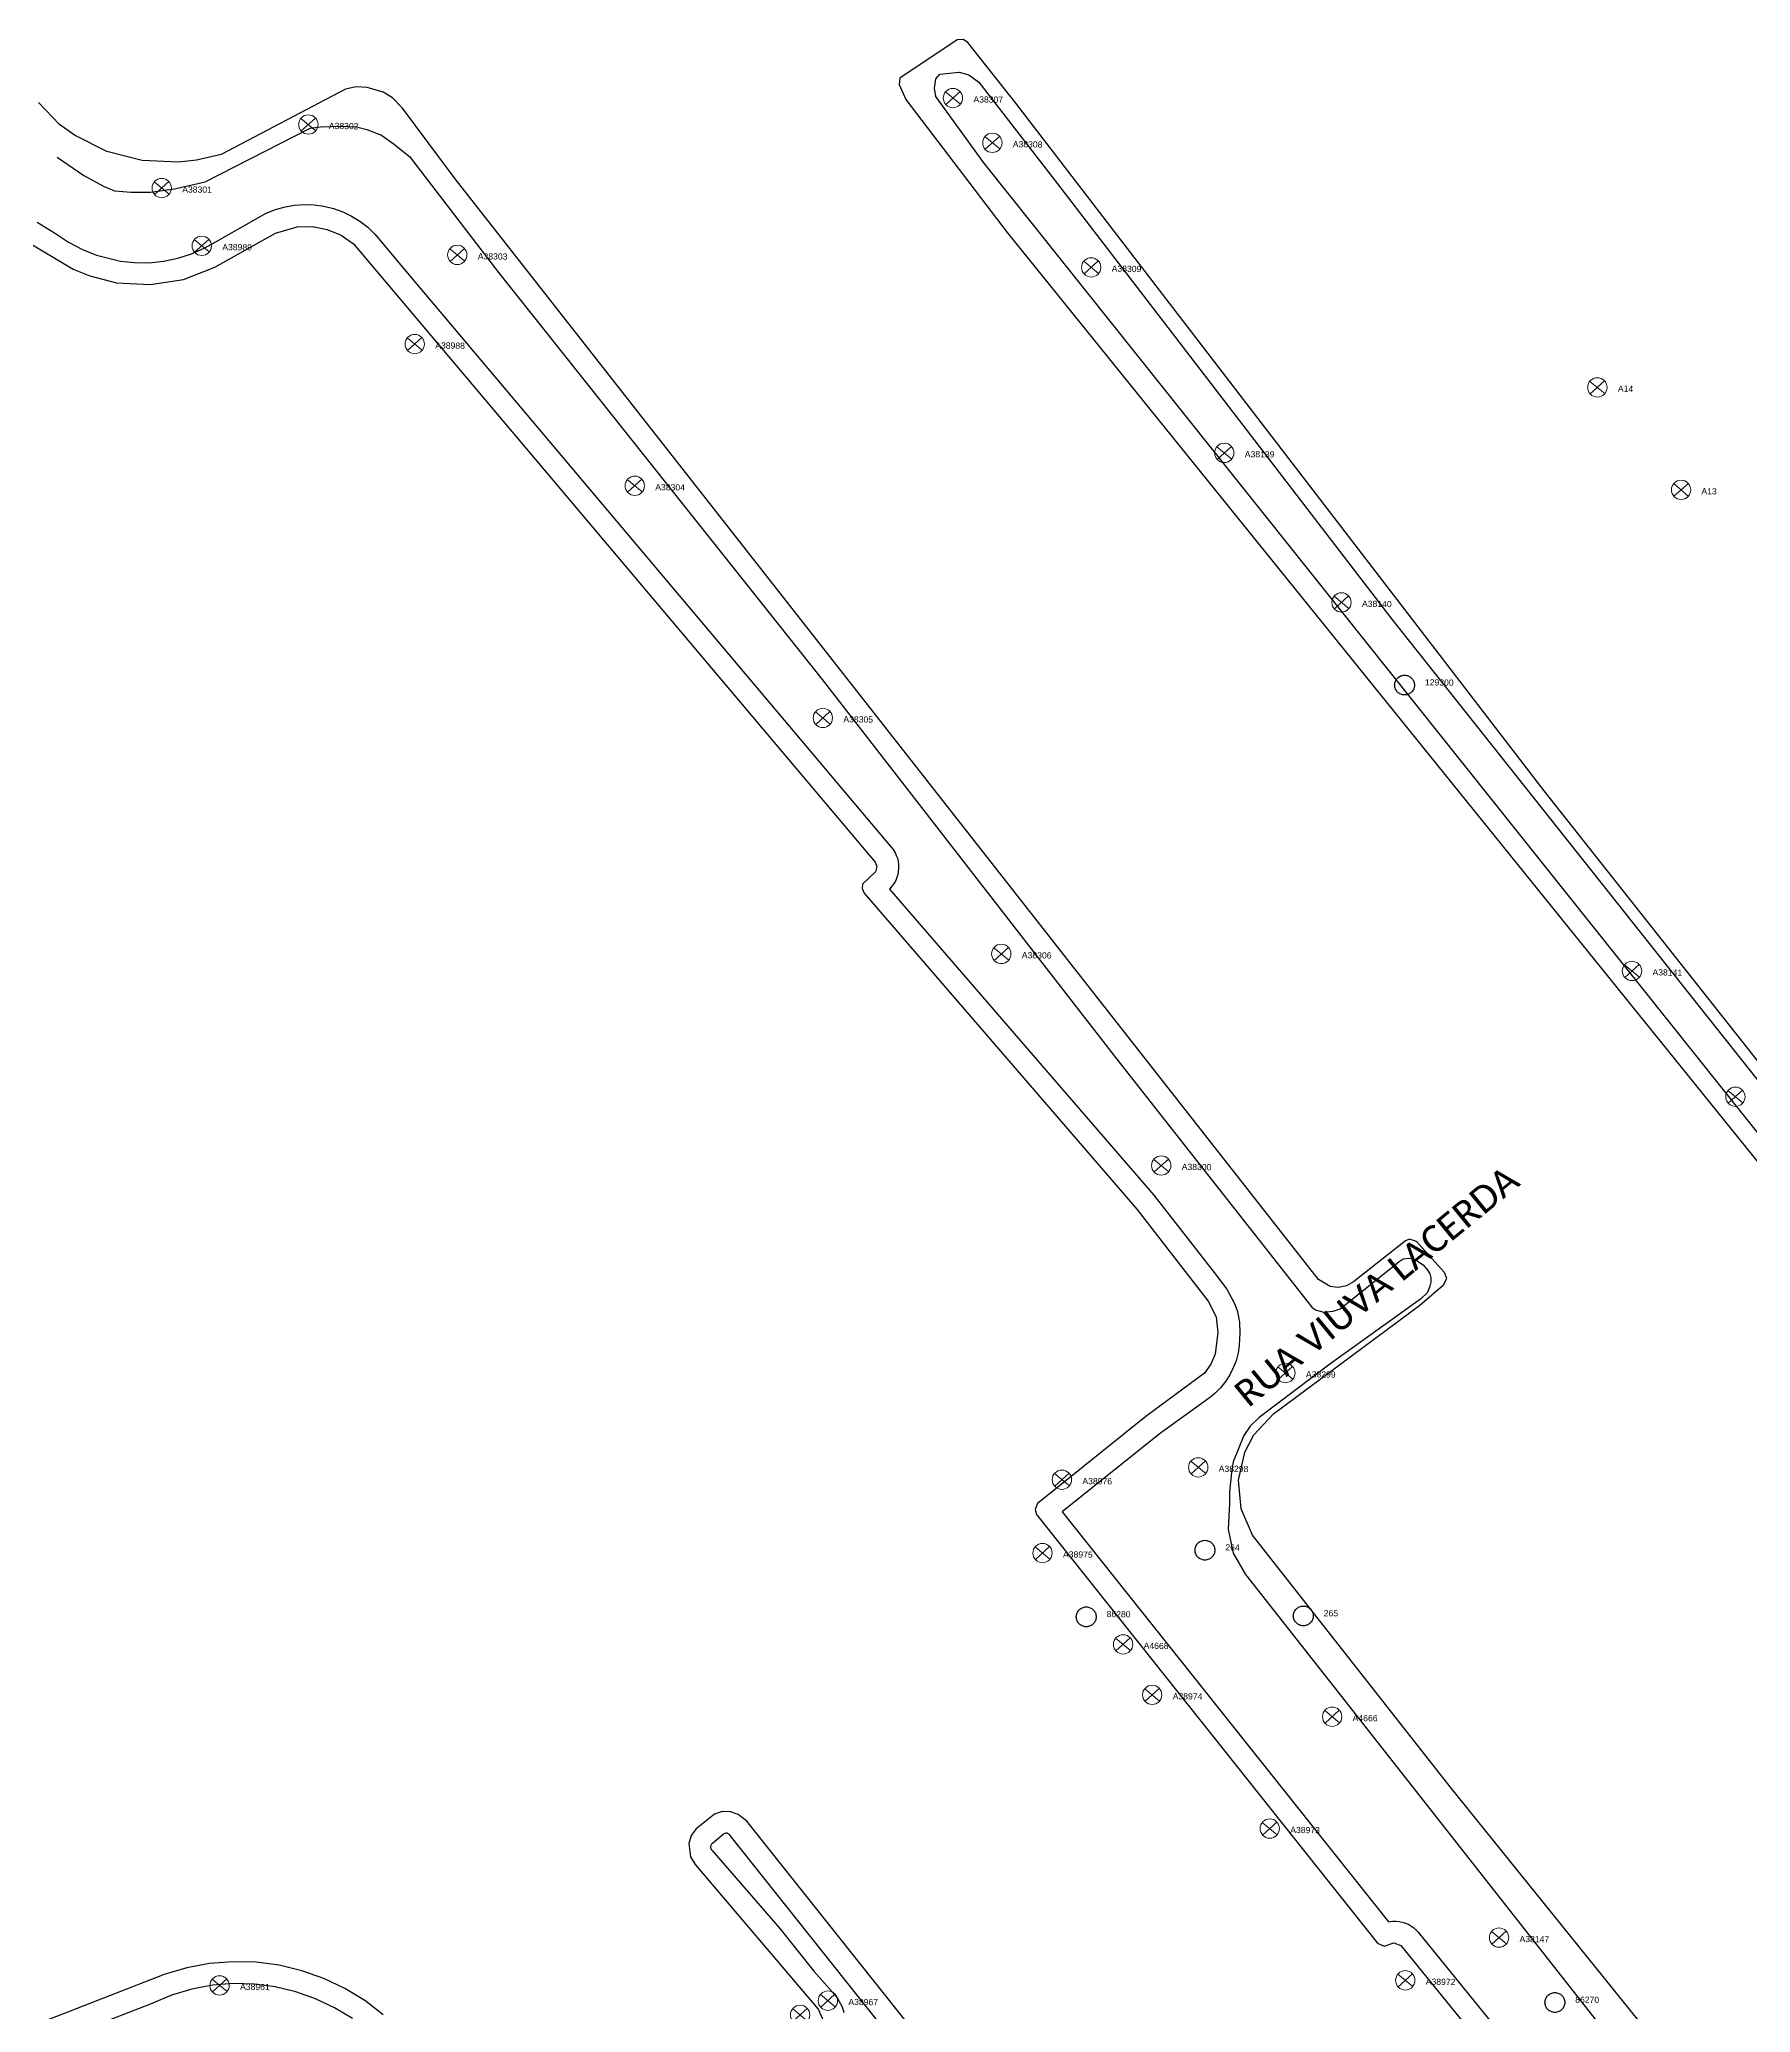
# Model space of a CAD drawing. Header units: millimetres. Extents: x 676447 to 689606, y 7455628 to 7463967.
# Drawn here: x 684409.2 to 684603.6, y 7460270.5 to 7460494.6 of the extents above; entities that cross this region are included whole.
import ezdxf

# ---------------------------------------------------------------- set-up
doc = ezdxf.new("R2010")
doc.units = ezdxf.units.MM
doc.header["$LTSCALE"] = 0.1
doc.header["$MEASUREMENT"] = 0
doc.linetypes.add('PHANTOM2', pattern=[1.25, 0.625, -0.125, 0.125, -0.125, 0.125, -0.125])
doc.layers.add('10.4-Postes', color=1, linetype='Continuous', lineweight=0)
for name, color, linetype in [('Caixas Subterrâneas', 5, 'Continuous'), ('LEGENDAS_INFRAESTRUTURAS', 7, 'Continuous'), ('MUB_MEIOFIO', 7, 'Continuous'), ('MUB_QUADRAS', 7, 'Continuous'), ('MUB_SEGMENTO', 7, 'Continuous'), ('NOS_DE_INFRAESTRUTURA', 7, 'Continuous')]:
    doc.layers.add(name, color=color, linetype=linetype)
doc.styles.add('Legend', font='calibri.ttf')
doc.styles.get("Standard").update_dxf_attribs({"font": 'arial.ttf'})

# ---------------------------------------------------------------- blocks, each defined once
blk = doc.blocks.new('PTPT')
at = {"layer": '10.4-Postes', "color": 1, "linetype": 'PHANTOM2'}
for points in [[(-0.0000079, 0.0000104), (0.0000075, -0.000002)], [(0.000007, 0.0000109), (-0.0000074, -0.0000025)]]:
    blk.add_lwpolyline(points, dxfattribs=at)
at = {"layer": '10.4-Postes', "color": 1}
blk.add_circle((-0.0000002, 0.0000042), 0.00000987, dxfattribs=at)
blk = doc.blocks.new('MHMZ')
at = {"linetype": 'PHANTOM2'}
blk.add_circle((0, 0), 0.0000101, dxfattribs=at)

msp = doc.modelspace()

# ---------------------------------------------------------------- linework, layer by layer
at = {"layer": 'MUB_MEIOFIO', "color": 253, "linetype": 'Continuous'}
for points in [[(684720.35, 7460222.51), (684679.78, 7460275.29), (684634.79, 7460332.39), (684516.5, 7460480.58), (684511.07, 7460488.11), (684510.9, 7460489.07), (684511.07, 7460490.13), (684511.51, 7460490.65), (684512.22, 7460490.74), (684513.7, 7460490.87), (684514.82, 7460490.57), (684515.93, 7460489.73), (684524.51, 7460478.67), (684562.98, 7460428.59), (684726.68, 7460222.38)], [(684411.24, 7460481.23), (684414.27, 7460479.15), (684416.49, 7460477.93), (684417.75, 7460477.39), (684419.64, 7460477.26), (684421.82, 7460477.26), (684424.55, 7460477.64), (684428.03, 7460478.4), (684439.96, 7460484.53), (684441.13, 7460484.65), (684443.48, 7460484.74), (684445.25, 7460484.65), (684446.42, 7460484.36), (684448.06, 7460483.73), (684449.4, 7460482.76), (684451.24, 7460481.3), (684461.37, 7460468.11), (684498.15, 7460421.9), (684531.48, 7460378.96), (684553.77, 7460350.6), (684554.19, 7460350.3), (684555.12, 7460350.03), (684556.19, 7460350.14), (684557.01, 7460350.39), (684563.7, 7460355.76), (684564.18, 7460356.06), (684564.8, 7460356.15), (684565.14, 7460356.13), (684565.52, 7460355.99), (684565.91, 7460355.74), (684566.43, 7460355.38), (684566.96, 7460354.76), (684567.21, 7460354.38), (684567.3, 7460353.9), (684567.32, 7460353.42), (684567.21, 7460352.99), (684566.91, 7460352.24), (684566.12, 7460351.49), (684555.83, 7460344.12), (684547.8, 7460338.04), (684546.78, 7460337.07), (684546.06, 7460336.01), (684544.84, 7460333.02), (684544.65, 7460331.79), (684544.42, 7460329.6), (684544.42, 7460328.27), (684544.29, 7460325.38), (684544.84, 7460322.64), (684546.26, 7460320.21), (684555.75, 7460308.14), (684595.39, 7460257.7)], [(684408.96, 7460473.83), (684410.92, 7460472.64), (684412.53, 7460471.55), (684414.09, 7460470.74), (684415.7, 7460470.1), (684418.41, 7460469.41), (684420.01, 7460469.24), (684421.67, 7460469.23), (684423.31, 7460469.4), (684424.92, 7460469.74), (684426.49, 7460470.25), (684428.02, 7460470.93), (684429.17, 7460471.56), (684434.1, 7460474.38), (684434.99, 7460474.85), (684436.03, 7460475.28), (684437.12, 7460475.58), (684438.2, 7460475.78), (684439.33, 7460475.85), (684440.42, 7460475.82), (684441.53, 7460475.67), (684442.64, 7460475.4), (684443.68, 7460475.02), (684444.68, 7460474.52), (684445.63, 7460473.94), (684446.51, 7460473.25), (684447.33, 7460472.48), (684447.95, 7460471.72), (684450.67, 7460468.49), (684505.99, 7460402.83), (684506.22, 7460402.57), (684506.48, 7460402.11), (684506.56, 7460401.91), (684506.7, 7460401.59), (684506.77, 7460401.21), (684506.83, 7460400.89), (684506.83, 7460400.41), (684506.8, 7460400.06), (684506.73, 7460399.73), (684506.64, 7460399.41), (684506.5, 7460399.06), (684506.32, 7460398.75), (684506.11, 7460398.44), (684505.83, 7460398.11), (684505.8, 7460398.08), (684535.82, 7460363.31), (684542.7, 7460354.51), (684544.11, 7460352.62), (684544.99, 7460351), (684545.29, 7460350.2), (684545.41, 7460349.69), (684545.58, 7460348.89), (684545.6, 7460347.64), (684545.56, 7460346.98), (684545.52, 7460346.25), (684545.4, 7460345.38), (684545.17, 7460344.5), (684544.86, 7460343.68), (684544.46, 7460342.89), (684543.98, 7460342.14), (684543.43, 7460341.46), (684542.81, 7460340.82), (684542.15, 7460340.28), (684536.42, 7460336.17), (684525.41, 7460327.32), (684562.49, 7460280.78), (684562.67, 7460280.81), (684563, 7460280.84), (684563.33, 7460280.84), (684563.69, 7460280.81), (684564.03, 7460280.74), (684564.35, 7460280.65), (684564.79, 7460280.47), (684565.15, 7460280.23), (684565.36, 7460280.07), (684565.64, 7460279.83), (684565.85, 7460279.59), (684591.85, 7460247.61)], [(684524.52, 7460244.3), (684487.7, 7460290.57), (684487.6, 7460290.67), (684487.58, 7460290.7), (684487.55, 7460290.72), (684487.46, 7460290.77), (684487.42, 7460290.79), (684487.37, 7460290.81), (684487.34, 7460290.82), (684487.26, 7460290.82), (684487.19, 7460290.82), (684487.13, 7460290.81), (684487.06, 7460290.79), (684487.01, 7460290.77), (684486.94, 7460290.73), (684486.88, 7460290.68), (684485.69, 7460289.68), (684485.62, 7460289.62), (684485.58, 7460289.58), (684485.53, 7460289.51), (684485.51, 7460289.48), (684485.5, 7460289.45), (684485.48, 7460289.38), (684485.47, 7460289.32), (684485.47, 7460289.28), (684485.47, 7460289.21), (684485.47, 7460289.13), (684485.48, 7460289.13), (684485.49, 7460289.08), (684485.53, 7460289.01), (684485.55, 7460288.97), (684485.64, 7460288.85), (684493.33, 7460280), (684497.2, 7460275.17), (684499.32, 7460272.77), (684499.72, 7460272.28), (684500.08, 7460271.71), (684500.4, 7460271.09), (684500.62, 7460270.45)], [(684444.77, 7460269.77), (684442.74, 7460271.01), (684440.59, 7460272.03), (684438.33, 7460272.83), (684436, 7460273.39), (684433.64, 7460273.69), (684431.25, 7460273.75), (684428.87, 7460273.56), (684426.52, 7460273.11), (684424.23, 7460272.44), (684421.89, 7460271.46), (684411.57, 7460267.45)]]:
    msp.add_lwpolyline(points, dxfattribs=at)
at = {"layer": 'MUB_MEIOFIO', "linetype": 'Continuous'}
for points in [[(684720.35, 7460222.51), (684679.78, 7460275.29), (684634.79, 7460332.39), (684516.5, 7460480.58), (684511.07, 7460488.11), (684510.9, 7460489.07), (684511.07, 7460490.13), (684511.51, 7460490.65), (684512.22, 7460490.74), (684513.7, 7460490.87), (684514.82, 7460490.57), (684515.93, 7460489.73), (684524.51, 7460478.67), (684562.98, 7460428.59), (684726.68, 7460222.38)], [(684411.24, 7460481.23), (684414.27, 7460479.15), (684416.49, 7460477.93), (684417.75, 7460477.39), (684419.64, 7460477.26), (684421.82, 7460477.26), (684424.55, 7460477.64), (684428.03, 7460478.4), (684439.96, 7460484.53), (684441.13, 7460484.65), (684443.48, 7460484.74), (684445.25, 7460484.65), (684446.42, 7460484.36), (684448.06, 7460483.73), (684449.4, 7460482.76), (684451.24, 7460481.3), (684461.37, 7460468.11), (684498.15, 7460421.9), (684531.48, 7460378.96), (684553.77, 7460350.6), (684554.19, 7460350.3), (684555.12, 7460350.03), (684556.19, 7460350.14), (684557.01, 7460350.39), (684563.7, 7460355.76), (684564.18, 7460356.06), (684564.8, 7460356.15), (684565.14, 7460356.13), (684565.52, 7460355.99), (684565.91, 7460355.74), (684566.43, 7460355.38), (684566.96, 7460354.76), (684567.21, 7460354.38), (684567.3, 7460353.9), (684567.32, 7460353.42), (684567.21, 7460352.99), (684566.91, 7460352.24), (684566.12, 7460351.49), (684555.83, 7460344.12), (684547.8, 7460338.04), (684546.78, 7460337.07), (684546.06, 7460336.01), (684544.84, 7460333.02), (684544.65, 7460331.79), (684544.42, 7460329.6), (684544.42, 7460328.27), (684544.29, 7460325.38), (684544.84, 7460322.64), (684546.26, 7460320.21), (684555.75, 7460308.14), (684595.39, 7460257.7)], [(684408.96, 7460473.83), (684410.92, 7460472.64), (684412.53, 7460471.55), (684414.09, 7460470.74), (684415.7, 7460470.1), (684418.41, 7460469.41), (684420.01, 7460469.24), (684421.67, 7460469.23), (684423.31, 7460469.4), (684424.92, 7460469.74), (684426.49, 7460470.25), (684428.02, 7460470.93), (684429.17, 7460471.56), (684434.1, 7460474.38), (684434.99, 7460474.85), (684436.03, 7460475.28), (684437.12, 7460475.58), (684438.2, 7460475.78), (684439.33, 7460475.85), (684440.42, 7460475.82), (684441.53, 7460475.67), (684442.64, 7460475.4), (684443.68, 7460475.02), (684444.68, 7460474.52), (684445.63, 7460473.94), (684446.51, 7460473.25), (684447.33, 7460472.48), (684447.95, 7460471.72), (684450.67, 7460468.49), (684505.99, 7460402.83), (684506.22, 7460402.57), (684506.48, 7460402.11), (684506.56, 7460401.91), (684506.7, 7460401.59), (684506.77, 7460401.21), (684506.83, 7460400.89), (684506.83, 7460400.41), (684506.8, 7460400.06), (684506.73, 7460399.73), (684506.64, 7460399.41), (684506.5, 7460399.06), (684506.32, 7460398.75), (684506.11, 7460398.44), (684505.83, 7460398.11), (684505.8, 7460398.08), (684535.82, 7460363.31), (684542.7, 7460354.51), (684544.11, 7460352.62), (684544.99, 7460351), (684545.29, 7460350.2), (684545.41, 7460349.69), (684545.58, 7460348.89), (684545.6, 7460347.64), (684545.56, 7460346.98), (684545.52, 7460346.25), (684545.4, 7460345.38), (684545.17, 7460344.5), (684544.86, 7460343.68), (684544.46, 7460342.89), (684543.98, 7460342.14), (684543.43, 7460341.46), (684542.81, 7460340.82), (684542.15, 7460340.28), (684536.42, 7460336.17), (684525.41, 7460327.32), (684562.49, 7460280.78), (684562.67, 7460280.81), (684563, 7460280.84), (684563.33, 7460280.84), (684563.69, 7460280.81), (684564.03, 7460280.74), (684564.35, 7460280.65), (684564.79, 7460280.47), (684565.15, 7460280.23), (684565.36, 7460280.07), (684565.64, 7460279.83), (684565.85, 7460279.59), (684591.85, 7460247.61)], [(684524.52, 7460244.3), (684487.7, 7460290.57), (684487.6, 7460290.67), (684487.58, 7460290.7), (684487.55, 7460290.72), (684487.46, 7460290.77), (684487.42, 7460290.79), (684487.37, 7460290.81), (684487.34, 7460290.82), (684487.26, 7460290.82), (684487.19, 7460290.82), (684487.13, 7460290.81), (684487.06, 7460290.79), (684487.01, 7460290.77), (684486.94, 7460290.73), (684486.88, 7460290.68), (684485.69, 7460289.68), (684485.62, 7460289.62), (684485.58, 7460289.58), (684485.53, 7460289.51), (684485.51, 7460289.48), (684485.5, 7460289.45), (684485.48, 7460289.38), (684485.47, 7460289.32), (684485.47, 7460289.28), (684485.47, 7460289.21), (684485.47, 7460289.13), (684485.48, 7460289.13), (684485.49, 7460289.08), (684485.53, 7460289.01), (684485.55, 7460288.97), (684485.64, 7460288.85), (684493.33, 7460280), (684497.2, 7460275.17), (684499.32, 7460272.77), (684499.72, 7460272.28), (684500.08, 7460271.71), (684500.4, 7460271.09), (684500.62, 7460270.45)], [(684444.77, 7460269.77), (684442.74, 7460271.01), (684440.59, 7460272.03), (684438.33, 7460272.83), (684436, 7460273.39), (684433.64, 7460273.69), (684431.25, 7460273.75), (684428.87, 7460273.56), (684426.52, 7460273.11), (684424.23, 7460272.44), (684421.89, 7460271.46), (684411.57, 7460267.45)]]:
    msp.add_lwpolyline(points, dxfattribs=at)
at = {"layer": 'MUB_QUADRAS', "linetype": 'Continuous'}
for points in [[(684717.7, 7460237.68), (684661.17, 7460306.86), (684580.19, 7460409.24), (684520.16, 7460487.36), (684514.69, 7460494.24), (684514.18, 7460494.59), (684513.47, 7460494.53), (684506.97, 7460490.18), (684506.9, 7460489.47), (684507.67, 7460487.77), (684519.16, 7460472.68), (684638.17, 7460325.33), (684659.04, 7460298.85), (684716.31, 7460224.14)], [(684600.7, 7460257.41), (684569.51, 7460296.11), (684547.06, 7460324.67), (684545.76, 7460327.68), (684545.46, 7460330.94), (684546.18, 7460334.13), (684547.19, 7460336.07), (684549.41, 7460338.48), (684566.06, 7460350.83), (684568.75, 7460353.12), (684569.11, 7460353.86), (684568.87, 7460354.53), (684565.68, 7460358.05), (684564.9, 7460358.3), (684564.42, 7460358.11), (684558.53, 7460353.46), (684557.71, 7460353), (684556.79, 7460352.82), (684555.86, 7460352.93), (684554.53, 7460353.73), (684456.43, 7460478.74), (684450.48, 7460486.78), (684449.33, 7460487.95), (684448.26, 7460488.61), (684446.46, 7460489.15), (684445.21, 7460489.19), (684443.98, 7460488.96), (684429.85, 7460481.54), (684427.06, 7460480.87), (684425, 7460480.64), (684420.88, 7460480.83), (684416.88, 7460481.87), (684413.18, 7460483.72), (684411.5, 7460484.93), (684409.09, 7460487.43)], [(684407.49, 7460471.82), (684413.05, 7460468.48), (684414.93, 7460467.73), (684417.97, 7460466.96), (684421.79, 7460466.75), (684425.56, 7460467.34), (684429.13, 7460468.71), (684436.05, 7460472.6), (684438.51, 7460473.31), (684440.22, 7460473.34), (684441.91, 7460473.02), (684443.48, 7460472.35), (684444.89, 7460471.37), (684504.18, 7460401.13), (684504.35, 7460400.64), (684504.2, 7460400.04), (684502.74, 7460398.65), (684502.68, 7460398.14), (684502.91, 7460397.63), (684533.9, 7460361.73), (684542.01, 7460351.28), (684542.91, 7460349.49), (684543.12, 7460347.7), (684542.8, 7460345.26), (684542.3, 7460344.12), (684541.57, 7460343.1), (684534.92, 7460338.15), (684522.63, 7460328.27), (684522.33, 7460327.61), (684522.49, 7460327.02), (684561.26, 7460278.33), (684562, 7460277.99), (684563.12, 7460278.36), (684563.88, 7460278.07), (684589.91, 7460246.07)], [(684640.07, 7460103.08), (684489.59, 7460292.18), (684488.62, 7460292.97), (684487.73, 7460293.27), (684486.79, 7460293.28), (684485.9, 7460292.99), (684483.82, 7460291.34), (684483.28, 7460290.57), (684483.01, 7460289.68), (684483.2, 7460288.13), (684483.71, 7460287.29), (684497.7, 7460270.83), (684498.36, 7460269.31)], [(684448.28, 7460270.21), (684446.18, 7460271.82), (684443.92, 7460273.2), (684441.53, 7460274.33), (684439.03, 7460275.21), (684436.45, 7460275.83), (684433.83, 7460276.17), (684431.18, 7460276.23), (684428.54, 7460276.02), (684425.94, 7460275.53), (684423.4, 7460274.78), (684409.61, 7460269.42)]]:
    msp.add_lwpolyline(points, dxfattribs=at)

# ---------------------------------------------------------------- block references
at = {"layer": 'Caixas Subterrâneas', "color": 40}
for p, xscale, yscale, zscale, rotation in [((684564.32, 7460421.25), 111319.4907932735, 111319.4907932735, 111319.4907932735, 359.2977614793315), ((684541.64, 7460322.98), 111319.4907932736, 111319.4907932736, 111319.4907932736, 359.2978174655298), ((684528.15, 7460315.41), 111319.4907932736, 111319.4907932736, 111319.4907932736, 359.2978664253952), ((684552.82, 7460315.51), 111319.4907932735, 111319.4907932735, 111319.4907932735, 359.2977726748285), ((684581.4, 7460271.6), 111319.4907932736, 111319.4907932736, 111319.4907932736, 359.2976504688506)]:
    msp.add_blockref('MHMZ', p, dxfattribs=dict(at, xscale=xscale, yscale=yscale, zscale=zscale, rotation=rotation))
at = {"layer": 'NOS_DE_INFRAESTRUTURA', "color": 1}
for p, xscale, yscale, zscale, rotation in [((684513.02, 7460487.47), 111319.4907932735, 111319.4907932735, 111319.4907932735, 359.2979769295086), ((684439.78, 7460484.46), 111319.4907932735, 111319.4907932735, 111319.4907932735, 359.298254481945), ((684517.5, 7460482.38), 111319.4907932735, 111319.4907932735, 111319.4907932735, 359.2979583566276), ((684423.12, 7460477.24), 111319.4907932736, 111319.4907932736, 111319.4907932736, 359.2983156286342), ((684427.67, 7460470.68), 111319.4907932736, 111319.4907932736, 111319.4907932736, 359.2982963053678), ((684456.7, 7460469.65), 111319.4907932735, 111319.4907932735, 111319.4907932735, 359.2981856160856), ((684528.73, 7460468.23), 111319.4907932736, 111319.4907932736, 111319.4907932736, 359.2979112941945), ((684451.87, 7460459.52), 111319.4907932736, 111319.4907932736, 111319.4907932736, 359.2982008590503), ((684586.25, 7460454.6), 111319.4907932736, 111319.4907932736, 111319.4907932736, 0.2976883878290545), ((684543.85, 7460447.16), 111319.4907932736, 111319.4907932736, 111319.4907932736, 359.2978473071836), ((684476.87, 7460443.42), 111319.4907932736, 111319.4907932736, 111319.4907932736, 359.2981008248424), ((684595.74, 7460442.96), 111319.4907932736, 111319.4907932736, 111319.4907932736, 357.297648724138), ((684557.17, 7460430.17), 111319.4907932736, 111319.4907932736, 111319.4907932736, 359.297791427468), ((684498.24, 7460417.05), 111319.4907932736, 111319.4907932736, 111319.4907932736, 359.2980114626308), ((684518.52, 7460390.25), 111319.4907932736, 111319.4907932736, 111319.4907932736, 359.2979261042267), ((684590.18, 7460388.31), 111319.4907932735, 111319.4907932735, 111319.4907932735, 359.2976530051379), ((684601.93, 7460374.02), 111319.4907932736, 111319.4907932736, 111319.4907932736, 359.2976039460758), ((684536.69, 7460366.21), 111319.4907932736, 111319.4907932736, 111319.4907932736, 359.2978496086302), ((684550.8, 7460342.64), 111319.4907932736, 111319.4907932736, 111319.4907932736, 359.2977887076008), ((684525.4, 7460330.52), 111319.4907932735, 111319.4907932735, 111319.4907932735, 359.2978815556283), ((684540.89, 7460331.92), 111319.4907932735, 111319.4907932735, 111319.4907932735, 359.2978230730571), ((684523.2, 7460322.19), 111319.4907932736, 111319.4907932736, 111319.4907932736, 359.2978873449923), ((684532.36, 7460311.81), 111319.4907932736, 111319.4907932736, 111319.4907932736, 359.2978493281243), ((684535.66, 7460306.08), 111319.4907932736, 111319.4907932736, 111319.4907932736, 359.2978350289786), ((684556.11, 7460303.6), 111319.4907932736, 111319.4907932736, 111319.4907932736, 359.2977564889248), ((684549.02, 7460290.89), 111319.4907932736, 111319.4907932736, 111319.4907932736, 359.297779533588), ((684575.07, 7460278.5), 111319.4907932736, 111319.4907932736, 111319.4907932736, 359.2976766567402), ((684429.69, 7460273.07), 111319.4907932736, 111319.4907932736, 111319.4907932736, 359.2982277997435), ((684564.42, 7460273.65), 111319.4907932736, 111319.4907932736, 111319.4907932736, 359.2977156605119), ((684495.66, 7460269.73), 111319.4907932736, 111319.4907932736, 111319.4907932736, 359.2979759384048), ((684498.81, 7460271.34), 111319.4907932736, 111319.4907932736, 111319.4907932736, 359.2979644400508)]:
    msp.add_blockref('PTPT', p, dxfattribs=dict(at, xscale=xscale, yscale=yscale, zscale=zscale, rotation=rotation))

# ---------------------------------------------------------------- texts
at = {"layer": 'LEGENDAS_INFRAESTRUTURAS', "color": 1}
for s, rotation, p in [('A38307', 359.298, (684515.33, 7460487.44)), ('A38302', 359.2982, (684442.09, 7460484.43)), ('A38308', 359.2979, (684519.8, 7460482.35)), ('A38301', 359.2983, (684425.43, 7460477.21)), ('A38989', 359.2983, (684429.98, 7460470.66)), ('A38303', 359.2982, (684459.01, 7460469.62)), ('A38309', 359.2979, (684531.04, 7460468.21)), ('A38988', 359.2982, (684454.18, 7460459.49)), ('A14', 359.2977, (684588.56, 7460454.57)), ('A38139', 359.2978, (684546.16, 7460447.14)), ('A38304', 359.2981, (684479.18, 7460443.39)), ('A13', 359.2976, (684598.05, 7460442.93)), ('A38140', 359.2978, (684559.48, 7460430.14)), ('A38305', 359.298, (684500.55, 7460417.03)), ('A38306', 359.2979, (684520.83, 7460390.23)), ('A38141', 359.2976, (684592.49, 7460388.28)), ('A38300', 359.2978, (684539, 7460366.18)), ('A38299', 359.2978, (684553.11, 7460342.62)), ('A38298', 359.2978, (684543.2, 7460331.89)), ('A38976', 359.2979, (684527.71, 7460330.49)), ('A38975', 359.2979, (684525.51, 7460322.16)), ('A4668', 359.2978, (684534.67, 7460311.78)), ('A38974', 359.2978, (684537.97, 7460306.05)), ('A4666', 359.2977, (684558.42, 7460303.57)), ('A38973', 359.2978, (684551.33, 7460290.86)), ('A38147', 359.2977, (684577.38, 7460278.47)), ('A38961', 359.2982, (684432, 7460273.04)), ('A38972', 359.2977, (684566.73, 7460273.62)), ('A38967', 359.298, (684501.12, 7460271.32))]:
    msp.add_text(s, height=0.7, rotation=rotation, dxfattribs=at).set_placement(p)
at = {"layer": 'LEGENDAS_INFRAESTRUTURAS', "color": 5}
for s, rotation, p in [('129300', 359.2978, (684566.63, 7460421.22)), ('264', 359.2978, (684543.95, 7460322.95)), ('86280', 359.2979, (684530.46, 7460315.38)), ('265', 359.2978, (684555.13, 7460315.48)), ('86270', 359.2976, (684583.71, 7460271.58))]:
    msp.add_text(s, height=0.7, rotation=rotation, dxfattribs=at).set_placement(p)
at = {"layer": 'MUB_SEGMENTO', "color": 253, "style": 'Legend'}
msp.add_text('RUA VIUVA LACERDA', height=3, rotation=39.3586, dxfattribs=at).set_placement((684546.58, 7460339.09))

doc.saveas('drawing.dxf')
